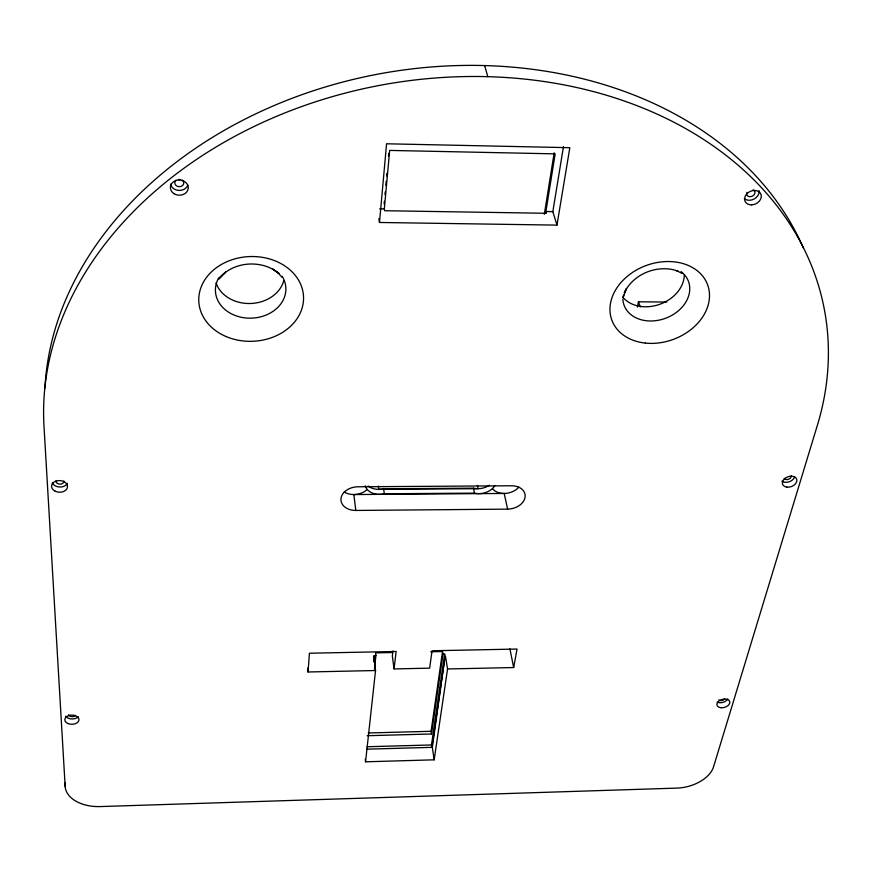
<?xml version="1.0" encoding="UTF-8"?>
<svg xmlns="http://www.w3.org/2000/svg" width="872" height="872" viewBox="0 0 872 872"><rect width="100%" height="100%" fill="white"/><g stroke="black" fill="none" stroke-linecap="round" stroke-linejoin="round"><path stroke-width="1.31" d="M65.171 786.533L44.003 426.332A395.223 302.486 -10.6 0 1 473.561 76.485A395.223 302.486 -10.6 0 1 817.446 425.046L713.536 766.859A32.046 19.642 -14 0 1 676.89 788.103L100.095 806.578A34.019 21.353 -1.4 0 1 65.171 786.533L65.389 782.533M391.583 652.55L375.57 652.877L375.908 655.581L374.208 655.613L374.012 657.989L375.538 670.524L308.045 671.985L309.429 653.226L396.128 651.482L394.057 668.922L429.645 668.159L432.043 650.763L517.042 649.051L513.673 667.538L447.554 668.966L434.169 759.817L365.553 761.812L365.281 759.294M379.483 222.469L386.569 143.782L569.841 147.695L556.968 225.118L379.483 222.469L378.851 218.741M384.116 203.939L384.367 201.279M384.977 194.62L385.217 191.949M385.827 185.289L386.187 181.289M386.678 175.97L386.917 173.299M388.498 155.979L388.748 153.319M384.323 208.931L389.686 150.42L555.17 153.864L545.905 211.515L546.439 213.291L384.639 210.719L384.323 208.931L379.571 208.855M373.63 660.976L374.208 655.613M374.066 662.012L374.502 657.989M374.568 662.23L374.851 659.559M374.459 668.933L375.908 655.581M365.553 761.812L375.538 670.524M392.934 650.992L392.346 656.017L394.057 668.922M623.186 297.843L623.578 295.107L623.327 296.872L626.499 288.523L624.308 292.72C633.464 273.536 658.153 263.922 678.013 271.127L676.541 270.593L681.893 273.35M367.199 735.717L431.498 733.984L431.095 731.292L442.529 651.526L430.735 651.766M431.498 733.984L442.965 654.207L442.529 651.526M444.644 654.174L445.036 656.529L431.858 747.326L431.509 744.961L444.644 654.174L442.965 654.207M434.169 759.817L432.327 747.337L445.036 656.529M544.335 214.316L554.178 152.796M556.968 225.118L552.837 211.634L563.486 146.561M637.345 307.075L638.446 301.799L666.808 302.05M218.992 279.127L225.608 272.086L219.679 277.634C234.328 261.142 262.156 259.42 279.007 273.481L272.315 268.827L277.71 272.642L282.038 277.242M367.068 746.748L431.509 744.961M366.84 749.179L432.327 747.337M368.235 732.971L431.095 731.292M355.798 510.447L507.635 509.139A15.783 11.456 -12.2 0 0 525.042 497.345A15.783 11.456 -12.2 0 0 511.493 485.769L357.945 486.794A15.979 11.75 -7.2 0 0 340.963 498.74A15.979 11.75 -7.2 0 0 355.798 510.447L353.858 494.555L504.201 493.454L507.635 509.139M368.148 486.031A15.729 11.663 -8.1 0 0 383.593 488.778L473.507 488.167A15.598 11.478 -11.5 0 0 489.399 485.235M365.259 485.813A15.772 11.674 -8.1 0 0 384.301 493.781L474.499 493.127A15.642 11.489 -11.5 0 0 494.904 485.519M545.905 211.515L552.837 211.634M638.446 301.799L640.233 306.911M484.647 65.585L487.808 76.671M477.42 485.399L478.085 488.691L378.808 489.366L378.35 486.053M509.891 648.855L513.673 667.538M473.507 488.167L474.499 493.127M445.527 656.518L447.554 668.966M383.593 488.778L384.301 493.781M307.729 668.105L308.045 671.985M44.952 388.04A391.822 301.679 -10.7 0 1 379.691 73.804A391.822 301.679 -10.7 0 1 803.385 248.03M367.177 489.443A15.816 11.718 -7.2 0 1 344.222 492.015M518.796 487.121A15.62 11.434 -12.3 0 1 492.429 488.582M759.011 190.597A8.655 6.78 -26.3 0 1 754.182 198.969A8.655 6.78 -26.3 0 1 744.317 198.587M753.125 189.791A4.327 3.39 -26.3 0 1 754.4 194.282A4.327 3.39 -26.3 0 1 748.95 196.571A4.327 3.39 -26.3 0 1 746.955 192.385M794.697 476.777A7.488 5.199 -20 0 1 789.193 481.758A7.488 5.199 -20 0 1 781.922 481.115M791.231 475.785A3.739 2.594 -20 0 1 788.539 479.251A3.739 2.594 -20 0 1 784.233 478.336M727.771 699.039A6.627 4.186 -15.4 0 1 717.209 702.156M724.643 698.919A3.314 2.093 -15.4 0 1 721.776 700.532A3.314 2.093 -15.4 0 1 718.899 699.845M179.981 179.479A4.447 3.771 3.2 0 1 178.368 179.458M187.84 185.126A8.938 7.554 3 0 1 178.804 190.423A8.938 7.554 3 0 1 170.476 184.123M182.095 180.014A4.469 3.782 3 0 1 182.63 185.442A4.469 3.782 3 0 1 176.209 185.605A4.469 3.782 3 0 1 176.122 180.166M67.406 483.317A7.979 5.832 2.7 0 1 59.808 487.023A7.979 5.832 2.7 0 1 52.32 482.859M63.841 480.93A3.989 2.921 2.7 0 1 60.048 484.124A3.989 2.921 2.7 0 1 55.917 480.973M78.208 716.751A7.063 4.6 -0.2 0 1 71.7 718.964A7.063 4.6 -0.2 0 1 65.705 716.239M75.363 715.367A3.532 2.3 -0.2 0 1 71.613 716.653A3.532 2.3 -0.2 0 1 68.67 714.68M282.245 276.424A35.251 28.623 -2.4 0 1 250.831 318.171A35.251 28.623 -2.4 0 1 218.861 277.623M684.28 274.909A33.975 26.498 -20.6 0 1 660.06 304.197A33.975 26.498 -20.6 0 1 622.902 297.298M681.01 271.563A34.335 26.596 -20.4 0 1 669.14 316.754A34.335 26.596 -20.4 0 1 622.837 299.27M283.705 280.882A34.869 28.503 -2.3 0 1 250.395 303.5A34.869 28.503 -2.3 0 1 216.049 282.855M751.588 204.855A8.687 6.791 -26.2 0 0 760.755 193.857A8.687 6.791 -26.2 0 0 746.476 194.26A8.687 6.791 -26.2 0 0 751.588 204.855M786.936 487.143A7.51 5.199 -19.9 0 0 796.823 479.633A7.51 5.199 -19.9 0 0 785.105 478.281A7.51 5.199 -19.9 0 0 786.936 487.143M721.111 707.759A6.649 4.186 -15.4 0 0 729.766 701.622A6.649 4.186 -15.4 0 0 719.204 700.761A6.649 4.186 -15.4 0 0 721.111 707.759M174.106 193.715A8.971 7.576 2.9 0 0 188.243 188.483A8.971 7.576 2.9 0 0 175.599 180.678A8.971 7.576 2.9 0 0 174.106 193.715M55.165 491.198A8.001 5.842 2.7 0 0 67.515 486.892A8.001 5.842 2.7 0 0 55.917 481.115A8.001 5.842 2.7 0 0 55.165 491.198M67.994 723.553A7.085 4.6 -0.3 0 0 78.971 719.934A7.085 4.6 -0.3 0 0 68.714 715.585A7.085 4.6 -0.3 0 0 67.994 723.553M645.324 343.088A51.045 39.36 -20.3 0 0 708.195 286.517A51.045 39.36 -20.3 0 0 625.649 277.776A51.045 39.36 -20.3 0 0 645.324 343.088M226.001 336.505A52.418 42.39 -2.5 0 0 303.543 297.156A52.418 42.39 -2.5 0 0 223.919 263.115A52.418 42.39 -2.5 0 0 226.001 336.505"/></g></svg>
